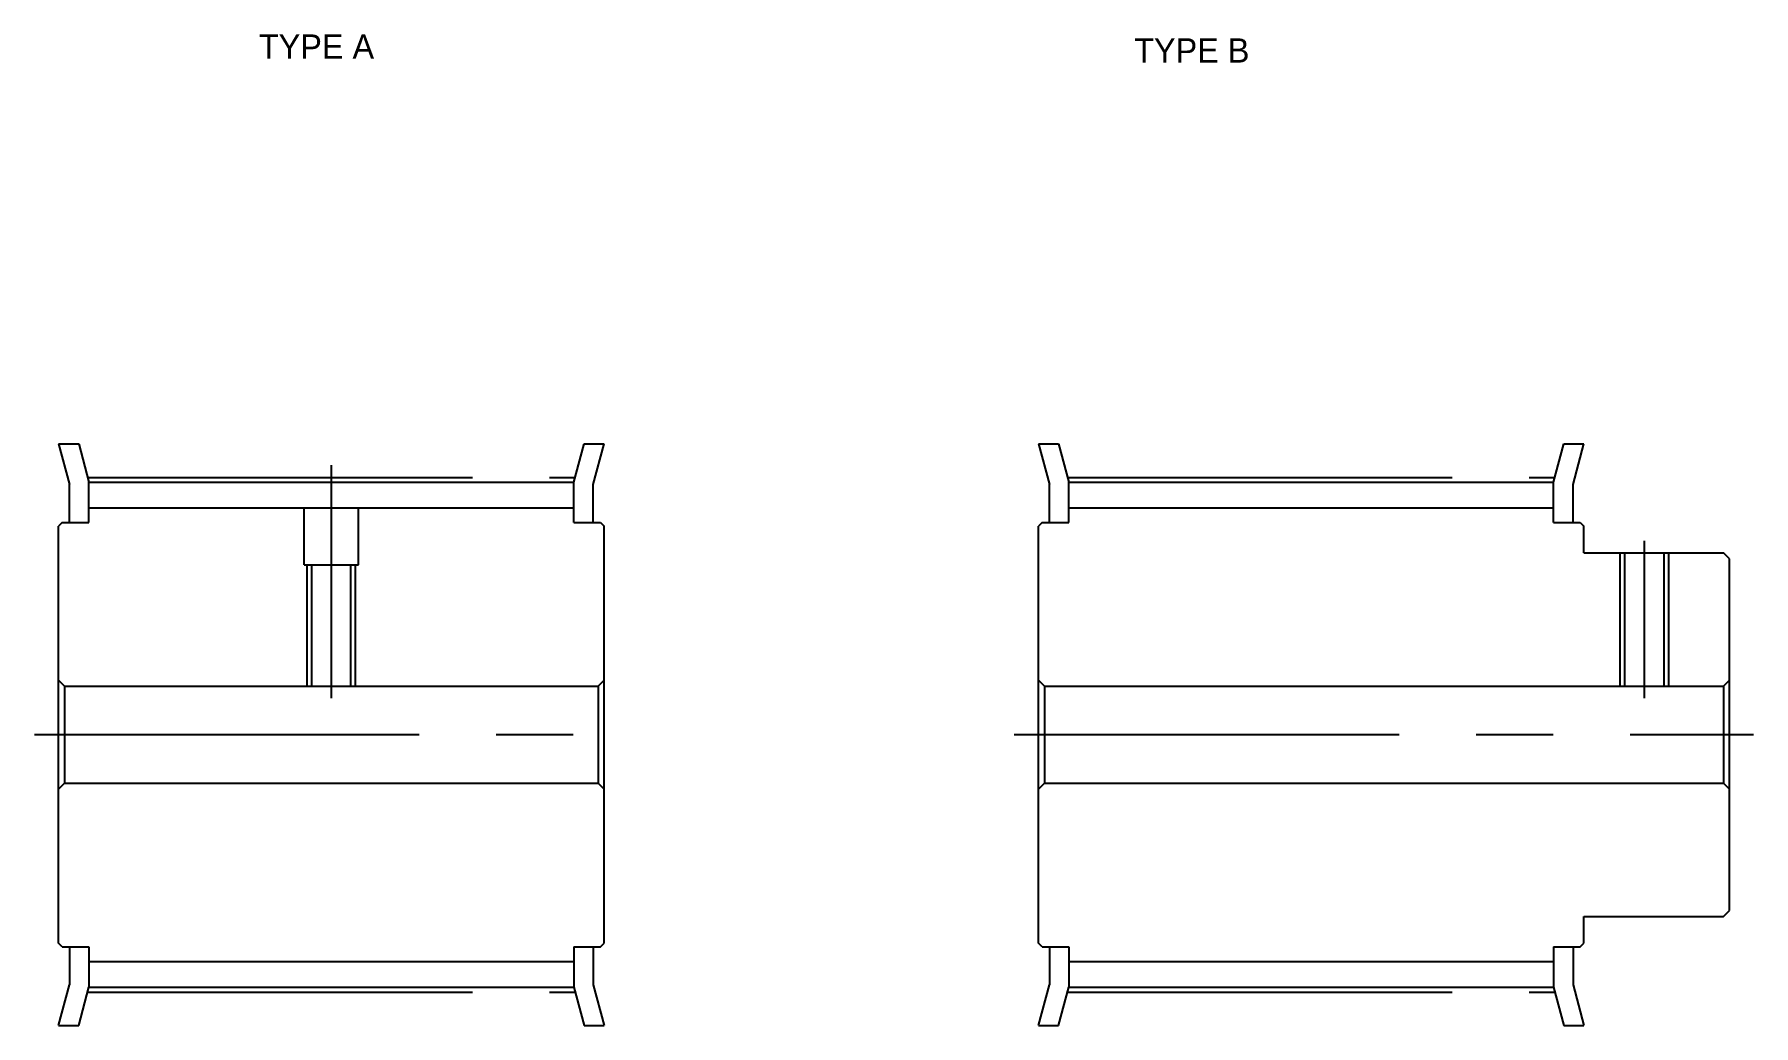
# Model space of a CAD drawing. Extents: x -286 to -112, y -61 to 157.
# Drawn here: x -254 to -112.1, y 75.1 to 156.9 of the extents above; entities outside this region: 3.
import ezdxf

# ---------------------------------------------------------------- set-up
doc = ezdxf.new("R2010")
doc.units = 0
doc.linetypes.add('CENTER', pattern=[50.8, 31.75, -6.35, 6.35, -6.35])
doc.linetypes.add('DASHED', pattern=[19.05, 12.7, -6.35])
doc.layers.get('0').update_dxf_attribs({"linetype": 'CONTINUOUS'})
doc.layers.add('CENTER', color=1, linetype='CENTER')

msp = doc.modelspace()

# ---------------------------------------------------------------- linework, layer by layer
for p, q in [((-251.96, 123.11), (-251.06, 119.74)), ((-251.96, 123.11), (-250.3, 123.11)), ((-250.3, 123.11), (-249.46, 119.95)), ((-209.46, 119.95), (-208.61, 123.11)), ((-208.61, 123.11), (-206.95, 123.11)), ((-207.86, 119.74), (-206.95, 123.11)), ((-171.13, 123.11), (-169.47, 123.11)), ((-171.13, 123.11), (-170.22, 119.74)), ((-169.47, 123.11), (-168.62, 119.95)), ((-128.62, 119.95), (-127.78, 123.11)), ((-127.78, 123.11), (-126.12, 123.11)), ((-127.02, 119.74), (-126.12, 123.11)), ((-251.06, 116.61), (-251.06, 119.74)), ((-249.46, 119.95), (-209.46, 119.95)), ((-249.46, 116.61), (-249.46, 119.95)), ((-209.46, 116.61), (-209.46, 119.95)), ((-207.86, 116.61), (-207.86, 119.74)), ((-170.22, 116.61), (-170.22, 119.74)), ((-168.62, 119.95), (-128.62, 119.95)), ((-168.62, 116.61), (-168.62, 119.95)), ((-128.62, 116.61), (-128.62, 119.95)), ((-127.02, 116.61), (-127.02, 119.74)), ((-249.46, 117.82), (-209.46, 117.82)), ((-168.62, 117.82), (-128.62, 117.82)), ((-251.66, 116.61), (-251.96, 116.31)), ((-251.96, 81.91), (-251.96, 116.31)), ((-251.66, 116.61), (-249.46, 116.61)), ((-209.46, 116.61), (-207.26, 116.61)), ((-207.26, 116.61), (-206.96, 116.31)), ((-206.96, 81.91), (-206.96, 116.31)), ((-170.82, 116.61), (-171.12, 116.31)), ((-171.12, 81.91), (-171.12, 116.31)), ((-170.82, 116.61), (-168.62, 116.61)), ((-128.62, 116.61), (-126.42, 116.61)), ((-126.42, 116.61), (-126.12, 116.31)), ((-126.12, 114.11), (-126.12, 116.31)), ((-126.12, 114.11), (-114.62, 114.11)), ((-114.12, 113.61), (-114.62, 114.11)), ((-114.12, 84.61), (-114.12, 113.61)), ((-251.96, 103.61), (-251.46, 103.11)), ((-206.96, 103.61), (-207.46, 103.11)), ((-171.12, 103.61), (-170.62, 103.11)), ((-114.62, 103.11), (-114.12, 103.61)), ((-251.46, 103.11), (-207.46, 103.11)), ((-251.46, 103.11), (-251.46, 95.11)), ((-207.46, 103.11), (-207.46, 95.11)), ((-170.62, 103.11), (-114.62, 103.11)), ((-170.62, 103.11), (-170.62, 95.11)), ((-114.62, 103.11), (-114.62, 95.11)), ((-251.96, 94.61), (-251.46, 95.11)), ((-251.46, 95.11), (-207.46, 95.11)), ((-206.96, 94.61), (-207.46, 95.11)), ((-171.12, 94.61), (-170.62, 95.11)), ((-170.62, 95.11), (-114.62, 95.11)), ((-114.62, 95.11), (-114.12, 94.61)), ((-126.12, 84.11), (-114.62, 84.11)), ((-126.12, 81.91), (-126.12, 84.11)), ((-114.62, 84.11), (-114.12, 84.61)), ((-251.66, 81.61), (-251.96, 81.91)), ((-251.66, 81.61), (-249.46, 81.61)), ((-251.06, 81.61), (-251.06, 78.48)), ((-249.46, 81.61), (-249.46, 78.27)), ((-209.46, 81.61), (-209.46, 78.27)), ((-209.46, 81.61), (-207.26, 81.61)), ((-207.86, 81.61), (-207.86, 78.48)), ((-207.26, 81.61), (-206.96, 81.91)), ((-170.82, 81.61), (-171.12, 81.91)), ((-170.82, 81.61), (-168.62, 81.61)), ((-170.22, 81.61), (-170.22, 78.48)), ((-168.62, 81.61), (-168.62, 78.27)), ((-128.62, 81.61), (-128.62, 78.27)), ((-128.62, 81.61), (-126.42, 81.61)), ((-127.02, 81.61), (-127.02, 78.48)), ((-126.42, 81.61), (-126.12, 81.91)), ((-249.46, 80.4), (-209.46, 80.4)), ((-168.62, 80.4), (-128.62, 80.4)), ((-251.96, 75.11), (-251.06, 78.48)), ((-250.3, 75.11), (-249.46, 78.27)), ((-249.46, 78.27), (-209.46, 78.27)), ((-209.46, 78.27), (-208.61, 75.11)), ((-207.86, 78.48), (-206.95, 75.11)), ((-171.13, 75.11), (-170.22, 78.48)), ((-169.47, 75.11), (-168.62, 78.27)), ((-168.62, 78.27), (-128.62, 78.27)), ((-128.62, 78.27), (-127.78, 75.11)), ((-127.02, 78.48), (-126.12, 75.11)), ((-251.96, 75.11), (-250.3, 75.11)), ((-208.61, 75.11), (-206.95, 75.11)), ((-171.13, 75.11), (-169.47, 75.11)), ((-127.78, 75.11), (-126.12, 75.11))]:
    msp.add_line(p, q)
at = {"color": 3}
for p, q in [((-231.71, 113.11), (-231.71, 117.82)), ((-227.21, 113.11), (-227.21, 117.82)), ((-231.71, 113.11), (-227.21, 113.11))]:
    msp.add_line(p, q, dxfattribs=at)
at = {"color": 3, "linetype": 'DASHED'}
for p, q in [((-123.12, 103.11), (-123.12, 114.11)), ((-122.74, 103.11), (-122.74, 114.11)), ((-119.5, 103.11), (-119.5, 114.11)), ((-119.12, 103.11), (-119.12, 114.11)), ((-231.46, 103.11), (-231.46, 113.11)), ((-231.08, 103.11), (-231.08, 113.11)), ((-227.84, 103.11), (-227.84, 113.11)), ((-227.46, 103.11), (-227.46, 113.11))]:
    msp.add_line(p, q, dxfattribs=at)
at = {"layer": 'CENTER', "color": 1, "linetype": 'CENTER'}
for p, q in [((-229.46, 102.11), (-229.46, 121.33)), ((-249.56, 120.33), (-209.35, 120.33)), ((-168.73, 120.33), (-128.52, 120.33)), ((-121.12, 102.11), (-121.12, 115.11)), ((-253.96, 99.11), (-204.96, 99.11)), ((-173.12, 99.11), (-112.12, 99.11)), ((-249.56, 77.88), (-209.35, 77.88)), ((-168.73, 77.88), (-128.52, 77.88))]:
    msp.add_line(p, q, dxfattribs=at)

# ---------------------------------------------------------------- texts
for s, p in [('TYPE A', (-235.44, 154.87)), ('TYPE B', (-163.23, 154.55))]:
    msp.add_text(s, height=2).set_placement(p)
at = {"color": 7, "linetype": 'CONTINUOUS'}
for s, p in [('ATP14L150-A-P8', (-285.99, -40.85)), ('ATP14L150-B-P8', (-285.99, -50.63)), ('L14150', (-285.99, -60.81))]:
    msp.add_text(s, height=6, dxfattribs=at).set_placement(p)

doc.saveas('drawing.dxf')
